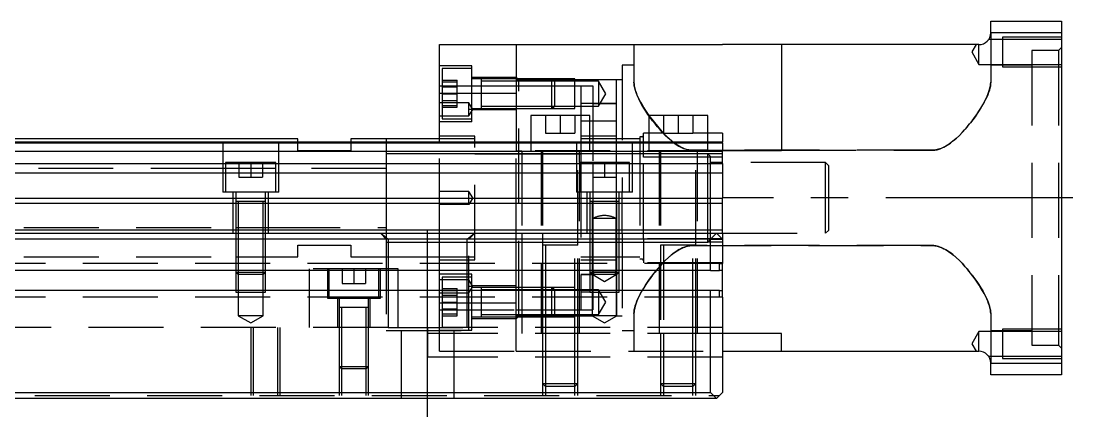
# Model space of a CAD drawing. Extents: x -15 to 809, y -352 to 120.
# Drawn here: x 341.1 to 519.4, y -316.1 to -249 of the extents above; entities that cross this region are included whole.
import ezdxf

# ---------------------------------------------------------------- set-up
doc = ezdxf.new("R2010")
doc.units = 0
doc.linetypes.add('CENTER', pattern=[50.8, 31.75, -6.35, 6.35, -6.35])
doc.linetypes.add('DASHED', pattern=[19.05, 12.7, -6.35])
doc.layers.get('0').update_dxf_attribs({"linetype": 'CONTINUOUS'})
doc.layers.add('CENTER', color=1, linetype='CENTER')

msp = doc.modelspace()

# ---------------------------------------------------------------- linework, layer by layer
at = {"color": 7, "linetype": 'CONTINUOUS'}
for p, q in [((505.5, -250.98), (505.5, -248.98)), ((505.5, -248.98), (517.5, -248.98)), ((517.5, -248.98), (517.5, -250.98)), ((517.5, -250.98), (505.5, -250.98)), ((517.5, -250.98), (517.5, -306.98)), ((412, -261.2), (412, -252.98)), ((412, -252.98), (425, -252.98)), ((425, -252.98), (460, -252.98)), ((425, -252.98), (425, -269.48)), ((470, -252.98), (460, -252.98)), ((503.5, -252.98), (470, -252.98)), ((470, -252.98), (470, -270.98)), ((412, -269.48), (412, -261.2)), ((412, -261.2), (425, -261.2)), ((427.5, -264.98), (427.5, -269.48)), ((437.5, -264.98), (427.5, -264.98)), ((437.5, -269.48), (437.5, -264.98)), ((447.5, -264.98), (447.5, -269.48)), ((457.5, -264.98), (447.5, -264.98)), ((457.5, -269.48), (457.5, -264.98)), ((388, -268.98), (323.5, -268.98)), ((388, -269.48), (388, -268.98)), ((403, -268.98), (397, -268.98)), ((397, -268.98), (397, -269.48)), ((412, -268.98), (403, -268.98)), ((403, -268.98), (403, -269.48)), ((403, -268.98), (403, -269.48)), ((323.5, -269.48), (460, -269.48)), ((323.5, -269.64), (460, -269.64)), ((323.5, -271.04), (460, -271.04)), ((460, -269.64), (460, -269.48)), ((460, -269.64), (460, -271.04)), ((470, -270.98), (460, -270.98)), ((460, -273.12), (460, -271.04)), ((323.5, -273.12), (460, -273.12)), ((460, -273.12), (460, -274.74)), ((323.5, -274.74), (460, -274.74)), ((460, -274.74), (460, -279.03)), ((0, -279.88), (460, -279.88)), ((323.5, -279.03), (460, -279.03)), ((382.5, -279.58), (377.5, -279.58)), ((382.5, -279.58), (377.5, -279.58)), ((442.5, -279.58), (437.5, -279.58)), ((460, -279.88), (460, -279.03)), ((460, -284.38), (460, -279.88)), ((0, -284.38), (460, -284.38)), ((1, -284.98), (459, -284.98)), ((458, -285.98), (459, -284.98)), ((459, -284.98), (460, -285.98)), ((459, -284.98), (460, -284.98)), ((460, -284.98), (460, -284.38)), ((458, -285.98), (2, -285.98)), ((435.5, -286.98), (429.5, -286.98)), ((458, -291.28), (458, -285.98)), ((460, -285.98), (460, -290.13)), ((459.5, -291.28), (459.5, -290.13)), ((459.5, -290.13), (460, -290.13)), ((460, -291.28), (460, -290.13)), ((458, -291.28), (2, -291.28)), ((458, -291.28), (459.5, -291.28)), ((460, -291.28), (459.5, -291.28)), ((460, -294.68), (460, -291.28)), ((458, -294.68), (2, -294.68)), ((459.5, -294.68), (458, -294.68)), ((458, -311.98), (458, -294.68)), ((459.5, -294.68), (460, -294.68)), ((459.5, -295.83), (459.5, -294.68)), ((460, -295.83), (459.5, -295.83)), ((460, -295.83), (460, -294.68)), ((460, -295.83), (460, -311.98)), ((400, -297.58), (395, -297.58)), ((470, -301.98), (460, -301.98)), ((470, -304.98), (470, -301.98)), ((460, -304.98), (470, -304.98)), ((470, -304.98), (503.5, -304.98)), ((505.5, -308.98), (505.5, -306.98)), ((505.5, -306.98), (517.5, -306.98)), ((517.5, -306.98), (517.5, -308.98)), ((517.5, -308.98), (505.5, -308.98)), ((2, -311.98), (458, -311.98)), ((459, -312.98), (458, -311.98)), ((460, -311.98), (459, -312.98)), ((459, -312.98), (1, -312.98))]:
    msp.add_line(p, q, dxfattribs=at)
at = {"color": 3, "linetype": 'DASHED'}
for p, q in [((505.5, -250.98), (505.5, -259.35)), ((445, -252.98), (445, -259.35)), ((503.01, -252.98), (502.29, -254.23)), ((503.5, -256.33), (503.5, -252.98)), ((505.12, -252.16), (505.14, -252.13)), ((507.5, -252.13), (505.14, -252.13)), ((517.5, -251.73), (507.5, -251.73)), ((507.5, -251.73), (507.5, -256.73)), ((517.5, -252.13), (507.5, -252.13)), ((502.29, -254.23), (503.5, -256.33)), ((517, -253.98), (512.5, -253.98)), ((512.5, -253.98), (512.5, -303.98)), ((517.5, -253.48), (517, -253.98)), ((517, -253.98), (517, -303.98)), ((417.5, -256.55), (412, -256.55)), ((417.5, -266.05), (417.5, -256.55)), ((445, -256.48), (443, -256.48)), ((443, -256.48), (443, -277.98)), ((503.5, -256.33), (507.5, -256.33)), ((512.5, -256.48), (505.5, -256.48)), ((507.5, -256.33), (517.5, -256.33)), ((507.5, -256.73), (517.5, -256.73)), ((417.5, -257.05), (412.5, -257.05)), ((412.5, -257.05), (412.5, -261.3)), ((425, -258.55), (417.5, -258.55)), ((425.5, -258.98), (425, -258.48)), ((412, -259.98), (412.5, -259.98)), ((412, -259.98), (412.5, -259.98)), ((412.5, -258.99), (415, -258.99)), ((412.5, -259.3), (415, -259.3)), ((412.5, -259.98), (417.5, -259.98)), ((412.5, -259.98), (417.5, -259.98)), ((412.5, -260.15), (415, -260.15)), ((415, -260.15), (415, -258.99)), ((415, -262.46), (415, -260.15)), ((419.1, -258.8), (417.5, -258.8)), ((417.5, -259.98), (419.1, -259.98)), ((417.5, -259.98), (419.1, -259.98)), ((419.1, -258.8), (419.09, -258.8)), ((419.1, -258.8), (419.1, -258.8)), ((425, -258.8), (419.1, -258.8)), ((419.1, -258.8), (419.1, -259.2)), ((419.1, -258.8), (419.1, -263.8)), ((419.1, -259.2), (419.1, -261.16)), ((425, -259.2), (419.1, -259.2)), ((419.1, -259.98), (425, -259.98)), ((419.1, -259.98), (425, -259.98)), ((431.1, -258.8), (425, -258.8)), ((431.1, -258.8), (425, -258.8)), ((425.5, -258.98), (425, -258.98)), ((431.5, -259.2), (425, -259.2)), ((425, -259.98), (431.5, -259.98)), ((425, -259.98), (431.5, -259.98)), ((431.28, -258.98), (425.5, -258.98)), ((425.5, -298.98), (425.5, -258.98)), ((431.5, -259.2), (431.1, -258.8)), ((435, -258.8), (431.1, -258.8)), ((431.1, -261.3), (431.1, -258.8)), ((435, -258.98), (431.28, -258.98)), ((435, -259.2), (431.5, -259.2)), ((431.5, -259.2), (431.5, -261.3)), ((431.5, -259.98), (435, -259.98)), ((431.5, -259.98), (435, -259.98)), ((435, -263.8), (435, -258.8)), ((442, -258.98), (435, -258.98)), ((439, -259.2), (435, -259.2)), ((435, -259.98), (436, -259.98)), ((435, -259.98), (436, -259.98)), ((436, -259.98), (438, -259.98)), ((436, -259.98), (436, -269.48)), ((438, -259.98), (438, -272.98)), ((440.21, -261.3), (439, -259.2)), ((439, -259.2), (439, -261.3)), ((443, -258.98), (442, -258.98)), ((442, -258.98), (442, -269.48)), ((445.01, -259.66), (445, -259.35)), ((445, -259.35), (445.01, -259.67)), ((445.05, -259.97), (445.01, -259.66)), ((445.01, -259.67), (445.06, -260)), ((445.12, -260.29), (445.05, -259.97)), ((445.06, -260), (445.13, -260.34)), ((445.2, -260.61), (445.12, -260.29)), ((445.13, -260.34), (445.23, -260.7)), ((505.37, -260.34), (505.27, -260.7)), ((505.3, -260.61), (505.38, -260.29)), ((505.44, -260), (505.37, -260.34)), ((505.38, -260.29), (505.45, -259.97)), ((505.49, -259.67), (505.44, -260)), ((505.45, -259.97), (505.49, -259.66)), ((505.49, -259.66), (505.5, -259.35)), ((505.5, -259.35), (505.49, -259.67)), ((412.5, -261.3), (412.5, -265.55)), ((412.5, -261.3), (415, -261.3)), ((419.1, -261.16), (419.1, -261.44)), ((419.1, -261.3), (419.1, -263.8)), ((419.1, -261.44), (419.1, -263.4)), ((431.1, -263.8), (431.1, -261.3)), ((431.5, -261.3), (431.5, -263.4)), ((439, -263.4), (440.21, -261.3)), ((439, -261.3), (439, -263.4)), ((445.3, -260.94), (445.2, -260.61)), ((445.23, -260.7), (445.35, -261.08)), ((445.43, -261.28), (445.3, -260.94)), ((445.35, -261.08), (445.5, -261.47)), ((445.62, -261.74), (445.43, -261.28)), ((445.5, -261.47), (445.68, -261.88)), ((445.83, -262.2), (445.62, -261.74)), ((445.68, -261.88), (445.87, -262.29)), ((446.08, -262.68), (445.83, -262.2)), ((504.42, -262.68), (504.67, -262.2)), ((504.82, -261.88), (504.63, -262.29)), ((504.67, -262.2), (504.88, -261.74)), ((505, -261.47), (504.82, -261.88)), ((504.88, -261.74), (505.07, -261.28)), ((505.15, -261.08), (505, -261.47)), ((505.07, -261.28), (505.2, -260.94)), ((505.27, -260.7), (505.15, -261.08)), ((505.2, -260.94), (505.3, -260.61)), ((417, -262.88), (412, -262.88)), ((412.5, -262.46), (415, -262.46)), ((412.5, -263.3), (415, -263.3)), ((412.5, -263.61), (415, -263.61)), ((415, -263.61), (415, -262.46)), ((417.66, -263.98), (417, -262.88)), ((417, -263.98), (417, -262.88)), ((417.66, -263.98), (417, -263.98)), ((417, -265.08), (417.66, -263.98)), ((417.66, -263.98), (417, -263.98)), ((417, -265.08), (417, -263.98)), ((417.5, -263.8), (419.1, -263.8)), ((419.09, -263.8), (425, -263.8)), ((419.1, -263.4), (419.1, -263.8)), ((419.1, -263.4), (425, -263.4)), ((425, -263.4), (431.5, -263.4)), ((425, -263.8), (431.1, -263.8)), ((425, -263.8), (431.1, -263.8)), ((431.1, -263.8), (431.5, -263.4)), ((431.1, -263.8), (435, -263.8)), ((431.5, -263.4), (435, -263.4)), ((435, -263.4), (439, -263.4)), ((438, -262.98), (436, -262.98)), ((438, -262.98), (442, -262.98)), ((442, -262.98), (438, -262.98)), ((445.87, -262.29), (446.11, -262.75)), ((446.36, -263.2), (446.08, -262.68)), ((446.11, -262.75), (446.37, -263.22)), ((446.68, -263.73), (446.36, -263.2)), ((446.37, -263.22), (446.66, -263.7)), ((446.66, -263.7), (446.96, -264.18)), ((447.02, -264.27), (446.68, -263.73)), ((503.48, -264.27), (503.82, -263.73)), ((503.84, -263.7), (503.54, -264.18)), ((503.82, -263.73), (504.14, -263.2)), ((504.13, -263.22), (503.84, -263.7)), ((504.39, -262.75), (504.13, -263.22)), ((504.14, -263.2), (504.42, -262.68)), ((504.63, -262.29), (504.39, -262.75)), ((412, -265.08), (417, -265.08)), ((412.5, -265.55), (417.5, -265.55)), ((425, -264.05), (417.5, -264.05)), ((430, -264.98), (430, -267.98)), ((432.5, -264.98), (432.5, -267.98)), ((435, -264.98), (435, -267.98)), ((446.96, -264.18), (447.3, -264.69)), ((447.38, -264.81), (447.02, -264.27)), ((447.3, -264.69), (447.51, -265)), ((447.76, -265.34), (447.38, -264.81)), ((447.51, -265), (449.94, -267.98)), ((448.16, -265.88), (447.76, -265.34)), ((450, -264.98), (450, -267.98)), ((452.5, -264.98), (452.5, -267.98)), ((455, -264.98), (455, -267.98)), ((502.47, -265.71), (502.08, -266.22)), ((502.34, -265.88), (502.74, -265.34)), ((502.85, -265.2), (502.47, -265.71)), ((502.74, -265.34), (503.12, -264.81)), ((503.2, -264.69), (502.85, -265.2)), ((503.12, -264.81), (503.48, -264.27)), ((503.54, -264.18), (503.2, -264.69)), ((417.5, -266.05), (412, -266.05)), ((442, -265.98), (436, -265.98)), ((442, -265.98), (436, -265.98)), ((448.57, -266.41), (448.16, -265.88)), ((449.01, -266.94), (448.57, -266.41)), ((449.43, -267.42), (449.01, -266.94)), ((449.86, -267.9), (449.43, -267.42)), ((500.64, -267.9), (501.07, -267.42)), ((501.18, -267.3), (500.69, -267.84)), ((501.07, -267.42), (501.49, -266.94)), ((501.64, -266.76), (501.18, -267.3)), ((501.49, -266.94), (501.93, -266.41)), ((502.08, -266.22), (501.64, -266.76)), ((501.93, -266.41), (502.34, -265.88)), ((418, -268.48), (412, -268.48)), ((418, -268.98), (412, -268.98)), ((418, -289.48), (418, -268.48)), ((430, -267.98), (432.5, -267.98)), ((432.5, -267.98), (435, -267.98)), ((442, -268.48), (436, -268.48)), ((437.5, -268.98), (436, -268.98)), ((442, -268.98), (437.5, -268.98)), ((446, -268.98), (442, -268.98)), ((446.31, -268.6), (446, -268.6)), ((446, -268.6), (446, -269.48)), ((446.63, -269.48), (446.63, -267.98)), ((447.5, -267.98), (446.63, -267.98)), ((450, -267.98), (447.5, -267.98)), ((450.32, -268.37), (449.86, -267.9)), ((449.94, -267.98), (451.58, -269.48)), ((450, -267.98), (452.5, -267.98)), ((450.8, -268.82), (450.32, -268.37)), ((451.3, -269.26), (450.8, -268.82)), ((451.83, -269.67), (451.3, -269.26)), ((452.5, -267.98), (455, -267.98)), ((457.5, -267.98), (455, -267.98)), ((460, -267.98), (457.5, -267.98)), ((460, -267.98), (460, -269.48)), ((498.67, -269.67), (499.2, -269.26)), ((499.07, -269.36), (498.78, -269.59)), ((499.64, -268.88), (499.07, -269.36)), ((499.2, -269.26), (499.7, -268.82)), ((500.18, -268.37), (499.64, -268.88)), ((499.7, -268.82), (500.18, -268.37)), ((500.69, -267.84), (500.18, -268.37)), ((500.18, -268.37), (500.64, -267.9)), ((375.25, -269.48), (375.25, -277.98)), ((384.75, -277.98), (384.75, -269.48)), ((388, -270.98), (388, -269.48)), ((397, -270.98), (388, -270.98)), ((397, -269.48), (397, -270.98)), ((403, -269.48), (403, -278.98)), ((403, -269.48), (403, -278.98)), ((412, -284.98), (412, -269.48)), ((425, -269.48), (425, -270.98)), ((425, -270.98), (426, -270.98)), ((425, -284.98), (425, -270.98)), ((460, -270.98), (426, -270.98)), ((426, -270.98), (426, -284.98)), ((427.5, -269.48), (427.5, -270.98)), ((429.25, -270.98), (429.25, -301.98)), ((429.5, -270.98), (429.5, -284.98)), ((435.25, -269.48), (435.25, -277.98)), ((435.5, -286.98), (435.5, -270.98)), ((435.75, -272.98), (435.75, -270.98)), ((436, -269.48), (436, -270.98)), ((436, -270.98), (436, -272.98)), ((437.5, -270.98), (437.5, -269.48)), ((442, -269.48), (442, -270.98)), ((442, -270.98), (442, -272.98)), ((444.75, -277.98), (444.75, -269.48)), ((446, -269.48), (446, -270.98)), ((446, -270.98), (446, -289.35)), ((446.63, -270.98), (446.63, -269.48)), ((446.63, -272.05), (446.63, -270.98)), ((447.5, -269.48), (447.5, -270.98)), ((449.25, -270.98), (449.25, -301.98)), ((449.5, -270.98), (449.5, -286.98)), ((451.58, -269.48), (451.72, -269.59)), ((451.72, -269.59), (452.01, -269.8)), ((452.1, -269.86), (451.83, -269.67)), ((452.01, -269.8), (452.31, -270.01)), ((452.38, -270.04), (452.1, -269.86)), ((452.31, -270.01), (452.63, -270.2)), ((452.66, -270.22), (452.38, -270.04)), ((452.63, -270.2), (452.96, -270.37)), ((452.95, -270.37), (452.66, -270.22)), ((453.25, -270.51), (452.95, -270.37)), ((452.96, -270.37), (453.17, -270.48)), ((453.17, -270.48), (453.39, -270.57)), ((453.57, -270.64), (453.25, -270.51)), ((453.39, -270.57), (453.61, -270.65)), ((453.74, -270.7), (453.57, -270.64)), ((453.61, -270.65), (453.84, -270.73)), ((453.92, -270.75), (453.74, -270.7)), ((453.84, -270.73), (454.07, -270.79)), ((454.1, -270.8), (453.92, -270.75)), ((454.07, -270.79), (454.31, -270.84)), ((454.28, -270.84), (454.1, -270.8)), ((454.46, -270.86), (454.28, -270.84)), ((454.31, -270.84), (454.48, -270.87)), ((454.64, -270.89), (454.46, -270.86)), ((454.48, -270.87), (454.65, -270.89)), ((454.82, -270.9), (454.64, -270.89)), ((454.65, -270.89), (454.83, -270.9)), ((455, -270.9), (454.82, -270.9)), ((454.83, -270.9), (455, -270.9)), ((495.5, -270.9), (455, -270.9)), ((455, -270.9), (457.5, -270.9)), ((455.5, -286.98), (455.5, -270.98)), ((455.75, -301.98), (455.75, -270.98)), ((457.5, -270.98), (457.5, -269.48)), ((457.5, -270.9), (460, -270.9)), ((460, -270.9), (470, -270.9)), ((470, -270.9), (495.5, -270.9)), ((495.5, -270.9), (495.68, -270.9)), ((495.67, -270.9), (495.5, -270.9)), ((495.85, -270.89), (495.67, -270.9)), ((495.68, -270.9), (495.86, -270.89)), ((496.02, -270.87), (495.85, -270.89)), ((495.86, -270.89), (496.04, -270.86)), ((496.19, -270.84), (496.02, -270.87)), ((496.04, -270.86), (496.22, -270.84)), ((496.43, -270.79), (496.19, -270.84)), ((496.22, -270.84), (496.4, -270.8)), ((496.4, -270.8), (496.58, -270.75)), ((496.66, -270.73), (496.43, -270.79)), ((496.58, -270.75), (496.76, -270.7)), ((496.89, -270.65), (496.66, -270.73)), ((496.76, -270.7), (496.93, -270.64)), ((497.11, -270.57), (496.89, -270.65)), ((496.93, -270.64), (497.25, -270.51)), ((497.33, -270.48), (497.11, -270.57)), ((497.25, -270.51), (497.55, -270.37)), ((497.54, -270.37), (497.33, -270.48)), ((497.87, -270.2), (497.54, -270.37)), ((497.55, -270.37), (497.84, -270.22)), ((497.84, -270.22), (498.12, -270.04)), ((498.19, -270.01), (497.87, -270.2)), ((498.12, -270.04), (498.4, -269.86)), ((498.49, -269.8), (498.19, -270.01)), ((498.4, -269.86), (498.67, -269.67)), ((498.78, -269.59), (498.49, -269.8)), ((412, -271.48), (403, -271.48)), ((418, -271.48), (412, -271.48)), ((425, -271.48), (418, -271.48)), ((418, -271.48), (425, -271.48)), ((429.5, -271.48), (425, -271.48)), ((425, -271.48), (429.5, -271.48)), ((435.5, -271.48), (429.5, -271.48)), ((429.5, -271.48), (435.5, -271.48)), ((436, -271.48), (435.5, -271.48)), ((435.5, -271.48), (436, -271.48)), ((442, -271.48), (436, -271.48)), ((446, -271.48), (442, -271.48)), ((446.63, -271.48), (446, -271.48)), ((446.63, -271.48), (446, -271.48)), ((449.5, -271.48), (446.63, -271.48)), ((449.5, -271.48), (446.63, -271.48)), ((446.63, -285.91), (446.63, -272.05)), ((449.5, -272.05), (446.63, -272.05)), ((455.5, -271.48), (449.5, -271.48)), ((455.5, -271.48), (449.5, -271.48)), ((455.5, -272.05), (449.5, -272.05)), ((457.5, -271.48), (455.5, -271.48)), ((457.5, -271.48), (455.5, -271.48)), ((460, -272.05), (455.5, -272.05)), ((458, -271.98), (457.5, -271.48)), ((457.5, -278.98), (457.5, -271.48)), ((460, -271.48), (457.5, -271.48)), ((458, -278.98), (458, -271.98)), ((375.75, -273.98), (324.25, -273.98)), ((375.75, -272.98), (375.75, -277.98)), ((384.25, -272.98), (375.75, -272.98)), ((384.25, -273.98), (375.75, -273.98)), ((378, -272.98), (378, -275.48)), ((380, -272.98), (380, -275.48)), ((382, -272.98), (382, -275.48)), ((384.25, -277.98), (384.25, -272.98)), ((403, -273.98), (384.25, -273.98)), ((435.75, -272.98), (435.75, -277.98)), ((444.25, -272.98), (435.75, -272.98)), ((436, -272.98), (436, -297.98)), ((438, -272.98), (438, -275.48)), ((440, -272.98), (440, -275.48)), ((442, -272.98), (442, -275.48)), ((444.25, -277.98), (444.25, -272.98)), ((460, -272.98), (458, -272.98)), ((477.5, -272.98), (460, -272.98)), ((478, -273.48), (477.5, -272.98)), ((477.5, -278.98), (477.5, -272.98)), ((478, -273.48), (478, -278.98)), ((378, -275.48), (380, -275.48)), ((380, -275.48), (382, -275.48)), ((438, -275.48), (438, -282.48)), ((438, -275.48), (440, -275.48)), ((440, -275.48), (442, -275.48)), ((442, -275.48), (442, -282.48)), ((384.75, -277.98), (375.25, -277.98)), ((377, -277.98), (377, -284.98)), ((377.5, -277.98), (377.5, -279.58)), ((382.5, -279.58), (382.5, -277.98)), ((383, -284.98), (383, -277.98)), ((417, -277.88), (412, -277.88)), ((417.66, -278.98), (417, -277.88)), ((417, -280.08), (417, -277.88)), ((444.75, -277.98), (435.25, -277.98)), ((435.75, -301.98), (435.75, -277.98)), ((437, -277.98), (437, -284.98)), ((437.5, -277.98), (437.5, -279.58)), ((442.5, -279.58), (442.5, -277.98)), ((443, -284.98), (443, -277.98)), ((377.5, -279.57), (377.5, -279.58)), ((382.5, -279.58), (377.5, -279.58)), ((377.5, -279.58), (377.5, -279.58)), ((377.5, -279.58), (377.5, -284.98)), ((377.9, -279.58), (377.9, -284.98)), ((382.1, -284.98), (382.1, -279.58)), ((382.5, -279.58), (382.5, -279.57)), ((382.5, -279.58), (382.5, -279.58)), ((382.5, -284.98), (382.5, -279.58)), ((403, -278.98), (403, -284.98)), ((403, -278.98), (403, -284.98)), ((417.66, -278.98), (417, -280.08)), ((437.5, -279.57), (437.5, -279.58)), ((442.5, -279.58), (437.5, -279.58)), ((437.5, -279.58), (437.5, -284.98)), ((437.5, -279.58), (437.5, -279.58)), ((437.9, -279.58), (437.9, -284.98)), ((442.1, -284.98), (442.1, -279.58)), ((442.5, -279.58), (442.5, -279.57)), ((442.5, -284.98), (442.5, -279.58)), ((442.5, -279.58), (442.5, -279.58)), ((457.5, -286.48), (457.5, -278.98)), ((458, -285.98), (458, -278.98)), ((477.5, -284.98), (477.5, -278.98)), ((478, -278.98), (478, -284.48)), ((417, -280.08), (412, -280.08)), ((438, -282.48), (438, -284.98)), ((442, -282.48), (438, -282.48)), ((440.06, -281.98), (439.94, -281.98)), ((442, -284.98), (442, -282.48)), ((322.5, -283.98), (377.5, -283.98)), ((377.5, -283.98), (377.9, -283.98)), ((377.5, -284.98), (377.5, -291.28)), ((377.5, -284.98), (377.5, -291.28)), ((377.9, -283.98), (382.1, -283.98)), ((377.9, -284.98), (377.9, -291.28)), ((382.1, -283.98), (382.5, -283.98)), ((382.1, -291.28), (382.1, -284.98)), ((382.5, -283.98), (403, -283.98)), ((382.5, -291.28), (382.5, -284.98)), ((382.5, -291.28), (382.5, -284.98)), ((402, -284.98), (403, -285.98)), ((402.06, -284.98), (403.29, -285.98)), ((403, -284.98), (403, -285.75)), ((403, -284.98), (403, -285.75)), ((412, -296.76), (412, -284.98)), ((416.71, -285.98), (417.94, -284.98)), ((417, -285.98), (418, -284.98)), ((425, -291.28), (425, -284.98)), ((426, -284.98), (426, -291.28)), ((429.5, -284.98), (429.5, -286.98)), ((437.5, -284.98), (437.5, -291.28)), ((437.5, -284.98), (437.5, -291.28)), ((437.9, -284.98), (437.9, -291.28)), ((438, -284.98), (438, -291.28)), ((442, -291.28), (442, -284.98)), ((442.1, -291.28), (442.1, -284.98)), ((442.5, -291.28), (442.5, -284.98)), ((442.5, -291.28), (442.5, -284.98)), ((443, -284.98), (443, -301.48)), ((460, -284.98), (477.5, -284.98)), ((460, -284.98), (460, -285.91)), ((477.5, -284.98), (478, -284.48)), ((388, -286.98), (397, -286.98)), ((388, -288.98), (388, -286.98)), ((397, -286.98), (397, -288.98)), ((403, -285.75), (403, -285.98)), ((403, -285.75), (403, -285.98)), ((403, -285.98), (403, -301.48)), ((403, -286.48), (403.29, -286.48)), ((403.29, -285.98), (403.29, -291.28)), ((403.29, -286.48), (412, -286.48)), ((412, -286.48), (418, -286.48)), ((416.71, -291.28), (416.71, -285.98)), ((417, -301.48), (417, -285.98)), ((418, -286.48), (425, -286.48)), ((418, -286.48), (425, -286.48)), ((425, -286.48), (429.5, -286.48)), ((425, -286.48), (429.5, -286.48)), ((429.5, -286.48), (436, -286.48)), ((429.5, -286.48), (436, -286.48)), ((429.5, -286.97), (429.5, -286.98)), ((435.5, -286.98), (429.5, -286.98)), ((429.5, -286.98), (429.5, -291.28)), ((429.5, -286.98), (429.5, -286.98)), ((430, -286.98), (430, -291.28)), ((435, -301.98), (435, -286.98)), ((435.5, -301.98), (435.5, -286.97)), ((436, -286.48), (446, -286.48)), ((446, -286.48), (457.5, -286.48)), ((446.63, -285.91), (446.63, -289.98)), ((460, -285.91), (446.63, -285.91)), ((449.5, -286.97), (449.5, -301.98)), ((455.5, -286.98), (449.5, -286.98)), ((450, -286.98), (450, -301.98)), ((453.92, -287.21), (453.74, -287.26)), ((453.84, -287.23), (454.07, -287.17)), ((454.1, -287.16), (453.92, -287.21)), ((454.07, -287.17), (454.31, -287.12)), ((454.28, -287.12), (454.1, -287.16)), ((454.46, -287.1), (454.28, -287.12)), ((454.31, -287.12), (454.48, -287.09)), ((454.64, -287.07), (454.46, -287.1)), ((454.48, -287.09), (454.65, -287.07)), ((454.82, -287.06), (454.64, -287.07)), ((454.65, -287.07), (454.83, -287.06)), ((455, -287.06), (454.82, -287.06)), ((454.83, -287.06), (455, -287.06)), ((455, -301.98), (455, -286.98)), ((455.56, -287.06), (455, -287.06)), ((455, -287.06), (455.56, -287.06)), ((455.5, -301.98), (455.5, -286.97)), ((495.5, -287.06), (455.56, -287.06)), ((455.56, -287.06), (495.5, -287.06)), ((457.5, -286.48), (458, -285.98)), ((460, -286.48), (457.5, -286.48)), ((458, -285.98), (460, -285.98)), ((495.5, -287.06), (495.68, -287.06)), ((495.67, -287.06), (495.5, -287.06)), ((495.85, -287.07), (495.67, -287.06)), ((495.68, -287.06), (495.86, -287.07)), ((496.02, -287.09), (495.85, -287.07)), ((495.86, -287.07), (496.04, -287.1)), ((496.19, -287.12), (496.02, -287.09)), ((496.04, -287.1), (496.22, -287.12)), ((496.43, -287.17), (496.19, -287.12)), ((496.22, -287.12), (496.4, -287.16)), ((496.4, -287.16), (496.58, -287.21)), ((496.66, -287.23), (496.43, -287.17)), ((496.58, -287.21), (496.76, -287.26)), ((322.5, -288.98), (377.5, -288.98)), ((377.5, -288.98), (377.9, -288.98)), ((377.9, -288.98), (382.1, -288.98)), ((382.1, -288.98), (382.5, -288.98)), ((382.5, -288.98), (388, -288.98)), ((397, -288.98), (403, -288.98)), ((403, -288.98), (403.29, -288.98)), ((403.29, -288.98), (412, -288.98)), ((412, -288.98), (418, -288.98)), ((436, -288.98), (446, -288.98)), ((451.3, -288.7), (450.8, -289.14)), ((450.86, -289.08), (451.43, -288.6)), ((451.83, -288.29), (451.3, -288.7)), ((451.43, -288.6), (451.72, -288.37)), ((451.72, -288.37), (452.01, -288.16)), ((452.1, -288.1), (451.83, -288.29)), ((452.01, -288.16), (452.31, -287.95)), ((452.38, -287.92), (452.1, -288.1)), ((452.31, -287.95), (452.63, -287.76)), ((452.66, -287.74), (452.38, -287.92)), ((452.63, -287.76), (452.96, -287.59)), ((452.95, -287.59), (452.66, -287.74)), ((453.25, -287.45), (452.95, -287.59)), ((452.96, -287.59), (453.17, -287.48)), ((453.17, -287.48), (453.39, -287.39)), ((453.57, -287.32), (453.25, -287.45)), ((453.39, -287.39), (453.61, -287.31)), ((453.74, -287.26), (453.57, -287.32)), ((453.61, -287.31), (453.84, -287.23)), ((496.89, -287.31), (496.66, -287.23)), ((496.76, -287.26), (496.93, -287.32)), ((497.11, -287.39), (496.89, -287.31)), ((496.93, -287.32), (497.25, -287.45)), ((497.33, -287.48), (497.11, -287.39)), ((497.25, -287.45), (497.55, -287.59)), ((497.54, -287.59), (497.33, -287.48)), ((497.87, -287.76), (497.54, -287.59)), ((497.55, -287.59), (497.84, -287.74)), ((497.84, -287.74), (498.12, -287.92)), ((498.19, -287.95), (497.87, -287.76)), ((498.12, -287.92), (498.4, -288.1)), ((498.49, -288.16), (498.19, -287.95)), ((498.4, -288.1), (498.67, -288.29)), ((498.78, -288.37), (498.49, -288.16)), ((498.67, -288.29), (499.2, -288.7)), ((499.07, -288.6), (498.78, -288.37)), ((499.64, -289.08), (499.07, -288.6)), ((499.2, -288.7), (499.7, -289.14)), ((459.5, -290.13), (0.5, -290.13)), ((412, -289.48), (418, -289.48)), ((436, -289.48), (442, -289.48)), ((446.31, -289.35), (446, -289.35)), ((460, -289.98), (446.63, -289.98)), ((448.86, -291.2), (449.32, -290.66)), ((449.43, -290.54), (449.01, -291.02)), ((449.32, -290.66), (449.81, -290.12)), ((449.86, -290.06), (449.43, -290.54)), ((449.81, -290.12), (450.32, -289.59)), ((450.32, -289.59), (449.86, -290.06)), ((450.32, -289.59), (450.86, -289.08)), ((450.8, -289.14), (450.32, -289.59)), ((500.18, -289.59), (499.64, -289.08)), ((499.7, -289.14), (500.18, -289.59)), ((500.18, -289.59), (500.64, -290.06)), ((500.69, -290.12), (500.18, -289.59)), ((500.64, -290.06), (501.07, -290.54)), ((501.18, -290.66), (500.69, -290.12)), ((501.07, -290.54), (501.49, -291.02)), ((501.64, -291.2), (501.18, -290.66)), ((377.5, -291.28), (377.5, -291.58)), ((377.5, -291.28), (377.5, -291.58)), ((377.5, -291.58), (377.9, -291.98)), ((377.5, -291.58), (377.5, -294.68)), ((377.5, -291.58), (382.5, -291.58)), ((377.9, -291.28), (377.9, -291.98)), ((377.9, -291.98), (377.9, -294.98)), ((382.1, -291.98), (377.9, -291.98)), ((382.1, -291.98), (382.1, -291.28)), ((382.1, -291.98), (382.5, -291.58)), ((382.1, -294.98), (382.1, -291.98)), ((382.5, -291.58), (382.5, -291.28)), ((382.5, -291.58), (382.5, -291.28)), ((382.5, -294.68), (382.5, -291.58)), ((390, -291.28), (390, -290.98)), ((403.29, -290.98), (390, -290.98)), ((390, -294.68), (390, -291.28)), ((393, -290.98), (393, -295.98)), ((393.25, -290.98), (393.25, -291.28)), ((393.25, -291.28), (393.25, -294.68)), ((395.5, -290.98), (395.5, -293.48)), ((397.5, -290.98), (397.5, -293.48)), ((399.5, -290.98), (399.5, -293.48)), ((401.75, -291.28), (401.75, -290.98)), ((401.75, -294.68), (401.75, -291.28)), ((402, -295.98), (402, -290.98)), ((405, -290.98), (403.29, -290.98)), ((403.29, -291.28), (403.29, -294.68)), ((405, -291.28), (405, -290.98)), ((405, -294.68), (405, -291.28)), ((417.5, -291.91), (412, -291.91)), ((412.5, -292.41), (412.5, -300.91)), ((417.5, -292.41), (412.5, -292.41)), ((416.71, -294.68), (416.71, -291.28)), ((417.5, -296.66), (417.5, -291.91)), ((425, -294.68), (425, -291.28)), ((426, -291.28), (426, -294.68)), ((429.5, -291.28), (429.5, -294.68)), ((430, -291.28), (430, -294.68)), ((436, -291.98), (437.9, -291.98)), ((437.9, -291.98), (436, -291.98)), ((437.5, -291.28), (437.5, -291.58)), ((437.5, -291.28), (437.5, -291.58)), ((437.5, -291.58), (437.9, -291.98)), ((437.5, -291.58), (437.5, -294.68)), ((437.5, -291.58), (442.5, -291.58)), ((437.9, -291.28), (437.9, -291.98)), ((437.9, -291.98), (437.9, -294.98)), ((442.1, -291.98), (437.9, -291.98)), ((438, -291.28), (438, -291.35)), ((438, -291.35), (438, -291.98)), ((438, -291.35), (438.17, -291.98)), ((442, -291.35), (438, -291.35)), ((438, -291.98), (440, -293.13)), ((438, -291.98), (438, -297.98)), ((440, -293.13), (442, -291.98)), ((441.83, -291.98), (442, -291.35)), ((442, -291.35), (442, -291.28)), ((442, -291.98), (442, -291.35)), ((442, -291.98), (442, -298.98)), ((442.1, -291.98), (442.1, -291.28)), ((442.1, -291.98), (442.5, -291.58)), ((442.1, -294.98), (442.1, -291.98)), ((442.5, -291.58), (442.5, -291.28)), ((442.5, -291.58), (442.5, -291.28)), ((442.5, -294.68), (442.5, -291.58)), ((447.65, -292.76), (448.03, -292.25)), ((448.16, -292.08), (447.76, -292.62)), ((448.03, -292.25), (448.42, -291.74)), ((448.57, -291.55), (448.16, -292.08)), ((448.42, -291.74), (448.86, -291.2)), ((449.01, -291.02), (448.57, -291.55)), ((501.49, -291.02), (501.93, -291.55)), ((502.08, -291.74), (501.64, -291.2)), ((501.93, -291.55), (502.34, -292.08)), ((502.47, -292.25), (502.08, -291.74)), ((502.34, -292.08), (502.74, -292.62)), ((502.85, -292.76), (502.47, -292.25)), ((395.5, -293.48), (397.5, -293.48)), ((397.5, -293.48), (399.5, -293.48)), ((417, -292.88), (412, -292.88)), ((412.5, -294.35), (415, -294.35)), ((415, -294.66), (415, -294.35)), ((417.66, -293.98), (417, -292.88)), ((417, -295.08), (417.66, -293.98)), ((417.66, -293.98), (417, -293.98)), ((425, -293.91), (417.5, -293.91)), ((419.1, -294.16), (417.5, -294.16)), ((425, -294.16), (419.09, -294.16)), ((419.1, -294.16), (419.1, -294.56)), ((419.1, -294.16), (419.1, -299.16)), ((419.1, -294.16), (419.1, -299.16)), ((429.5, -294.16), (425, -294.16)), ((429.5, -294.16), (425, -294.16)), ((430, -294.16), (429.5, -294.16)), ((430, -294.16), (429.5, -294.16)), ((431.1, -294.16), (430, -294.16)), ((431.1, -294.16), (430, -294.16)), ((431.1, -294.68), (431.1, -294.16)), ((431.5, -294.56), (431.1, -294.16)), ((435, -294.16), (431.1, -294.16)), ((446.68, -294.23), (446.36, -294.76)), ((446.37, -294.74), (446.66, -294.26)), ((446.66, -294.26), (446.96, -293.78)), ((447.02, -293.69), (446.68, -294.23)), ((446.96, -293.78), (447.3, -293.27)), ((447.38, -293.15), (447.02, -293.69)), ((447.3, -293.27), (447.65, -292.76)), ((447.76, -292.62), (447.38, -293.15)), ((502.74, -292.62), (503.12, -293.15)), ((503.2, -293.27), (502.85, -292.76)), ((503.12, -293.15), (503.48, -293.69)), ((503.54, -293.78), (503.2, -293.27)), ((503.48, -293.69), (503.82, -294.23)), ((503.84, -294.26), (503.54, -293.78)), ((503.82, -294.23), (504.14, -294.76)), ((504.13, -294.74), (503.84, -294.26)), ((459.5, -295.83), (0.5, -295.83)), ((377.5, -294.68), (377.5, -294.98)), ((377.5, -294.98), (382.5, -294.98)), ((377.9, -294.98), (377.9, -298.98)), ((382.1, -298.98), (382.1, -294.98)), ((382.5, -294.98), (382.5, -294.68)), ((390, -300.98), (390, -294.68)), ((393, -295.98), (402, -295.98)), ((393.25, -294.68), (393.25, -295.98)), ((394.75, -295.98), (394.75, -300.98)), ((395, -295.98), (395, -297.58)), ((400, -297.58), (400, -295.98)), ((400.25, -300.98), (400.25, -295.98)), ((401.75, -295.98), (401.75, -294.68)), ((403.29, -294.68), (403.29, -300.98)), ((405, -300.98), (405, -294.68)), ((412, -295.08), (417, -295.08)), ((412.5, -294.66), (415, -294.66)), ((412.5, -295.5), (415, -295.5)), ((415, -296.66), (415, -294.66)), ((416.71, -300.98), (416.71, -294.68)), ((419.1, -294.56), (419.1, -294.68)), ((425, -294.56), (419.1, -294.56)), ((419.1, -294.68), (419.1, -298.76)), ((429.5, -294.56), (425, -294.56)), ((425, -301.98), (425, -294.68)), ((426, -294.68), (426, -301.98)), ((430, -294.56), (429.5, -294.56)), ((429.5, -294.68), (429.5, -301.98)), ((431.5, -294.56), (430, -294.56)), ((430, -294.68), (430, -301.98)), ((431.1, -299.16), (431.1, -294.68)), ((431.5, -294.56), (431.5, -294.68)), ((435, -294.56), (431.5, -294.56)), ((431.5, -294.68), (431.5, -298.76)), ((439, -294.56), (435, -294.56)), ((437.5, -294.98), (436, -294.98)), ((437.5, -294.68), (437.5, -294.98)), ((437.5, -294.98), (442.5, -294.98)), ((437.9, -294.98), (437.9, -298.98)), ((440.21, -296.66), (439, -294.56)), ((439, -294.56), (439, -298.76)), ((442.1, -298.98), (442.1, -294.98)), ((442.5, -294.98), (442.5, -294.68)), ((445.5, -296.49), (445.68, -296.08)), ((445.83, -295.76), (445.62, -296.22)), ((445.68, -296.08), (445.87, -295.67)), ((446.08, -295.28), (445.83, -295.76)), ((445.87, -295.67), (446.11, -295.21)), ((446.36, -294.76), (446.08, -295.28)), ((446.11, -295.21), (446.37, -294.74)), ((504.39, -295.21), (504.13, -294.74)), ((504.14, -294.76), (504.42, -295.28)), ((504.63, -295.67), (504.39, -295.21)), ((504.42, -295.28), (504.67, -295.76)), ((504.82, -296.08), (504.63, -295.67)), ((504.67, -295.76), (504.88, -296.22)), ((505, -296.49), (504.82, -296.08)), ((395, -297.57), (395, -297.58)), ((395, -297.58), (395, -300.98)), ((395, -297.58), (395, -297.58)), ((400, -297.58), (395, -297.58)), ((395.4, -297.58), (395.4, -300.98)), ((399.6, -300.98), (399.6, -297.58)), ((400, -297.58), (400, -297.57)), ((400, -300.98), (400, -297.58)), ((400, -297.58), (400, -297.58)), ((412, -296.76), (416.71, -296.76)), ((412, -304.98), (412, -296.76)), ((412.5, -296.66), (415, -296.66)), ((412.5, -297.81), (415, -297.81)), ((415, -298.66), (415, -296.66)), ((416.71, -296.76), (425, -296.76)), ((417.5, -301.41), (417.5, -296.66)), ((419.1, -296.66), (419.1, -299.16)), ((419.1, -296.66), (419.1, -299.16)), ((439, -298.76), (440.21, -296.66)), ((445.12, -297.67), (445.05, -297.99)), ((445.06, -297.96), (445.13, -297.62)), ((445.2, -297.35), (445.12, -297.67)), ((445.13, -297.62), (445.23, -297.26)), ((445.3, -297.02), (445.2, -297.35)), ((445.23, -297.26), (445.35, -296.88)), ((445.43, -296.68), (445.3, -297.02)), ((445.35, -296.88), (445.5, -296.49)), ((445.62, -296.22), (445.43, -296.68)), ((504.88, -296.22), (505.07, -296.68)), ((505.15, -296.88), (505, -296.49)), ((505.07, -296.68), (505.2, -297.02)), ((505.27, -297.26), (505.15, -296.88)), ((505.2, -297.02), (505.3, -297.35)), ((505.37, -297.62), (505.27, -297.26)), ((505.3, -297.35), (505.38, -297.67)), ((505.44, -297.96), (505.37, -297.62)), ((505.38, -297.67), (505.45, -297.99)), ((377.9, -298.98), (380, -300.19)), ((382.1, -298.98), (377.9, -298.98)), ((380, -300.19), (382.1, -298.98)), ((412, -297.98), (425, -297.98)), ((412, -297.98), (425, -297.98)), ((412.5, -298.66), (415, -298.66)), ((412.5, -298.97), (415, -298.97)), ((415, -298.97), (415, -298.66)), ((417.5, -299.16), (419.1, -299.16)), ((417.5, -299.41), (425, -299.41)), ((419.09, -299.16), (425, -299.16)), ((419.1, -298.76), (425, -298.76)), ((425, -297.98), (436, -297.98)), ((425, -297.98), (436, -297.98)), ((425, -298.76), (431.5, -298.76)), ((425, -298.76), (431.5, -298.76)), ((425, -299.48), (425.5, -298.98)), ((425.5, -298.98), (425, -298.98)), ((425, -299.16), (431.1, -299.16)), ((425, -299.16), (431.1, -299.16)), ((425.5, -298.98), (437.9, -298.98)), ((437.9, -298.98), (425.5, -298.98)), ((431.1, -299.16), (431.5, -298.76)), ((431.1, -299.16), (435, -299.16)), ((431.5, -298.76), (435, -298.76)), ((435, -298.76), (439, -298.76)), ((436, -297.98), (438, -297.98)), ((437.9, -298.98), (440, -300.19)), ((442.1, -298.98), (437.9, -298.98)), ((440, -300.19), (442.1, -298.98)), ((442.1, -298.98), (443, -298.98)), ((445, -298.61), (445.01, -298.29)), ((445.01, -298.3), (445, -298.61)), ((445, -298.61), (445, -304.98)), ((445.01, -298.29), (445.06, -297.96)), ((445.05, -297.99), (445.01, -298.3)), ((505.49, -298.29), (505.44, -297.96)), ((505.45, -297.99), (505.49, -298.3)), ((505.5, -298.61), (505.49, -298.29)), ((505.49, -298.3), (505.5, -298.61)), ((505.5, -298.61), (505.5, -306.98)), ((403.29, -300.98), (296.71, -300.98)), ((380, -300.98), (380, -312.48)), ((380.4, -300.98), (380.4, -312.48)), ((384.6, -312.48), (384.6, -300.98)), ((385, -312.48), (385, -300.98)), ((395, -300.98), (395, -307.58)), ((395, -300.98), (395, -307.58)), ((395.4, -300.98), (395.4, -307.98)), ((399.6, -307.98), (399.6, -300.98)), ((400, -307.58), (400, -300.98)), ((400, -307.58), (400, -300.98)), ((403, -301.48), (417, -301.48)), ((403.29, -300.98), (416.71, -300.98)), ((405.5, -301.48), (405.5, -312.98)), ((410, -300.98), (410, -301.98)), ((412, -301.41), (417.5, -301.41)), ((412.5, -300.91), (417.5, -300.91)), ((414.5, -312.98), (414.5, -301.48)), ((460, -300.98), (416.71, -300.98)), ((443, -301.48), (445, -301.48)), ((505.5, -301.48), (512.5, -301.48)), ((517.5, -301.23), (507.5, -301.23)), ((507.5, -301.23), (507.5, -306.23)), ((410, -301.98), (410, -305.98)), ((420, -301.98), (410, -301.98)), ((460, -301.98), (420, -301.98)), ((425, -304.98), (425, -301.98)), ((429.5, -301.98), (429.5, -310.48)), ((429.5, -301.98), (429.5, -310.48)), ((430, -301.98), (430, -310.98)), ((435, -310.98), (435, -301.98)), ((435.5, -310.48), (435.5, -301.98)), ((435.5, -310.48), (435.5, -301.98)), ((449.5, -301.98), (449.5, -310.48)), ((449.5, -301.98), (449.5, -310.48)), ((450, -301.98), (450, -310.98)), ((455, -310.98), (455, -301.98)), ((455.5, -310.48), (455.5, -301.98)), ((455.5, -310.48), (455.5, -301.98)), ((503.5, -301.63), (502.29, -303.73)), ((507.5, -301.63), (503.5, -301.63)), ((503.5, -304.98), (503.5, -301.63)), ((517.5, -301.63), (507.5, -301.63)), ((412, -304.98), (425, -304.98)), ((425, -304.98), (460, -304.98)), ((502.29, -303.73), (503.01, -304.98)), ((512.5, -303.98), (517, -303.98)), ((517, -303.98), (517.5, -304.48)), ((415, -305.98), (410, -305.98)), ((460, -305.98), (415, -305.98)), ((505.14, -305.83), (505.05, -305.72)), ((505.14, -305.83), (507.5, -305.83)), ((507.5, -305.83), (517.5, -305.83)), ((507.5, -306.23), (517.5, -306.23)), ((395, -307.58), (395.4, -307.98)), ((395, -307.58), (400, -307.58)), ((395, -307.58), (395, -312.48)), ((399.6, -307.98), (395.4, -307.98)), ((395.4, -307.98), (395.4, -312.48)), ((399.6, -307.98), (400, -307.58)), ((399.6, -312.48), (399.6, -307.98)), ((400, -312.48), (400, -307.58)), ((429.5, -310.48), (430, -310.98)), ((429.5, -310.48), (429.5, -312.48)), ((429.5, -310.48), (435.5, -310.48)), ((430, -310.98), (430, -312.48)), ((435, -310.98), (430, -310.98)), ((435, -310.98), (435.5, -310.48)), ((435, -312.48), (435, -310.98)), ((435.5, -312.48), (435.5, -310.48)), ((449.5, -310.48), (450, -310.98)), ((449.5, -310.48), (449.5, -312.48)), ((449.5, -310.48), (455.5, -310.48)), ((450, -310.98), (450, -312.48)), ((455, -310.98), (450, -310.98)), ((455, -310.98), (455.5, -310.48)), ((455, -312.48), (455, -310.98)), ((455.5, -312.48), (455.5, -310.48)), ((0.5, -312.48), (459.5, -312.48))]:
    msp.add_line(p, q, dxfattribs=at)
at = {"color": 7, "linetype": 'CONTINUOUS'}
for centre, start, end in [((503.5, -250.98), 270, 0), ((503.5, -306.98), 0, 90)]:
    msp.add_arc(centre, 2, start, end, dxfattribs=at)
at = {"color": 3, "linetype": 'DASHED'}
for centre, radius, start, end in [((446.31, -268.29), 0.313, 270, 0), ((439.94, -285.98), 4, 90, 118.9695), ((440.06, -285.98), 4, 61.0305, 90), ((446.31, -289.67), 0.313, 0, 90)]:
    msp.add_arc(centre, radius, start, end, dxfattribs=at)
at = {"layer": 'CENTER', "color": 1, "linetype": 'CENTER'}
for p, q in [((519.45, -278.98), (460, -278.98)), ((410, -316.13), (410, -283.33))]:
    msp.add_line(p, q, dxfattribs=at)

doc.saveas('drawing.dxf')
